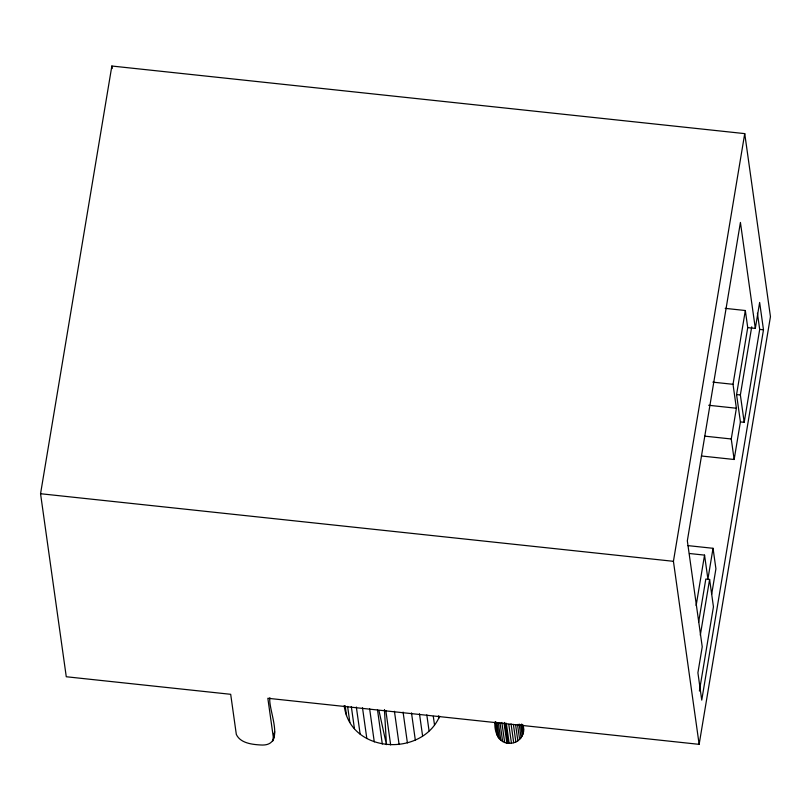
<?xml version="1.0" encoding="UTF-8"?>
<svg xmlns="http://www.w3.org/2000/svg" width="811" height="811" viewBox="0 0 811 811"><rect width="100%" height="100%" fill="white"/><g stroke="black" fill="none" stroke-linecap="round" stroke-linejoin="round"><path stroke-width="1.22" d="M494.984 722.013C493.94 732.272 499.404 745.025 511.437 743.16C520.104 742.491 526.045 733.124 522.862 724.943M273.469 738.355L267.843 698.281L699.143 744.346L770.45 316.645L744.731 133.622L111.857 66.026L40.55 493.727L66.269 676.749L230.689 694.307L236.315 734.381C240.289 743.15 252.039 744.478 260.595 744.974C286.891 746.83 268.025 710.406 269.86 697.713M273.408 739.703L274.615 731.522M496.667 729.14L496.565 733.256M272.851 740.97L273.419 737.554M699.143 744.346L673.424 561.313L744.731 133.622M696.142 605.543L704.546 555.119L689.441 553.507M701.414 455.995L734.148 459.492L731.258 438.984L736.388 408.237L733.022 384.302L745.329 310.522L725.186 308.362M698.575 622.442L705.813 579.044L709.605 579.449L713.447 606.79L699.396 691.043M734.148 459.492L740.413 421.913L736.57 394.562L747.732 327.614L745.329 310.522M687.86 545.61L713.041 548.297L707.912 579.044L704.546 555.119M700.309 635.195L709.605 579.449M740.413 421.913L744.204 422.318L740.362 394.967L751.716 326.833M755.315 328.414L759.643 302.452L763.486 329.803L701.748 700.116L697.906 672.775L702.235 646.813L687.333 540.836L740.423 222.447L755.315 328.414L747.732 327.614M711.673 594.27L715.92 568.805L713.041 548.297M744.204 422.318L759.694 329.398L757.423 313.239M344.239 705.763C349.926 753.328 421.882 757.707 439.633 716.235M273.986 734.137L274.554 732.87M759.694 329.398L763.486 329.803M712.879 382.153L733.022 384.302M736.57 394.562L740.362 394.967M708.692 405.277L736.388 408.237M704.82 436.156L731.258 438.984M40.55 493.727L673.424 561.313M378.96 710.598L386.452 744.64L384.434 709.513M523.561 729.941L522.872 725.409M504.554 722.459L507.99 743.19L505.699 723.23M522.456 724.507L523.511 732.009M521.666 724.051L523.075 734.046M520.682 724.76L522.264 736.003M519.162 724.071L521.088 737.817M517.499 724.446L519.608 739.439M515.563 724.578L517.844 740.818M513.393 724.426L515.857 741.923M511.062 723.959L513.698 742.704M508.801 724.416L511.437 743.16M506.328 723.28L509.136 743.271M504.047 723.037L506.855 743.028M501.857 722.449L504.665 742.44M500.002 722.783L502.638 741.528M498.349 722.814L500.813 740.311M496.971 722.591L499.252 738.831M495.896 722.135L498.005 737.128M495.612 721.638L495.967 724.142M495.349 722.763L497.102 735.253M438.437 715.819L438.781 718.282M433.297 716.326L434.503 724.943M426.809 714.876L429.06 730.883M419.48 713.781L422.592 735.942M411.501 712.899L415.303 739.977M403.077 712.099L407.396 742.866M394.43 711.298L399.103 744.539M385.813 710.466L390.659 744.924M377.46 709.574L382.305 744.032M369.613 708.652L374.276 741.883M362.497 707.76L366.825 738.537M356.333 707.01L360.145 734.087M351.315 706.503L354.427 728.663M347.605 706.422L349.855 722.419M345.151 705.692L346.54 715.545M111.857 66.026L112.212 68.529M344.411 705.712L344.594 708.226"/></g></svg>
